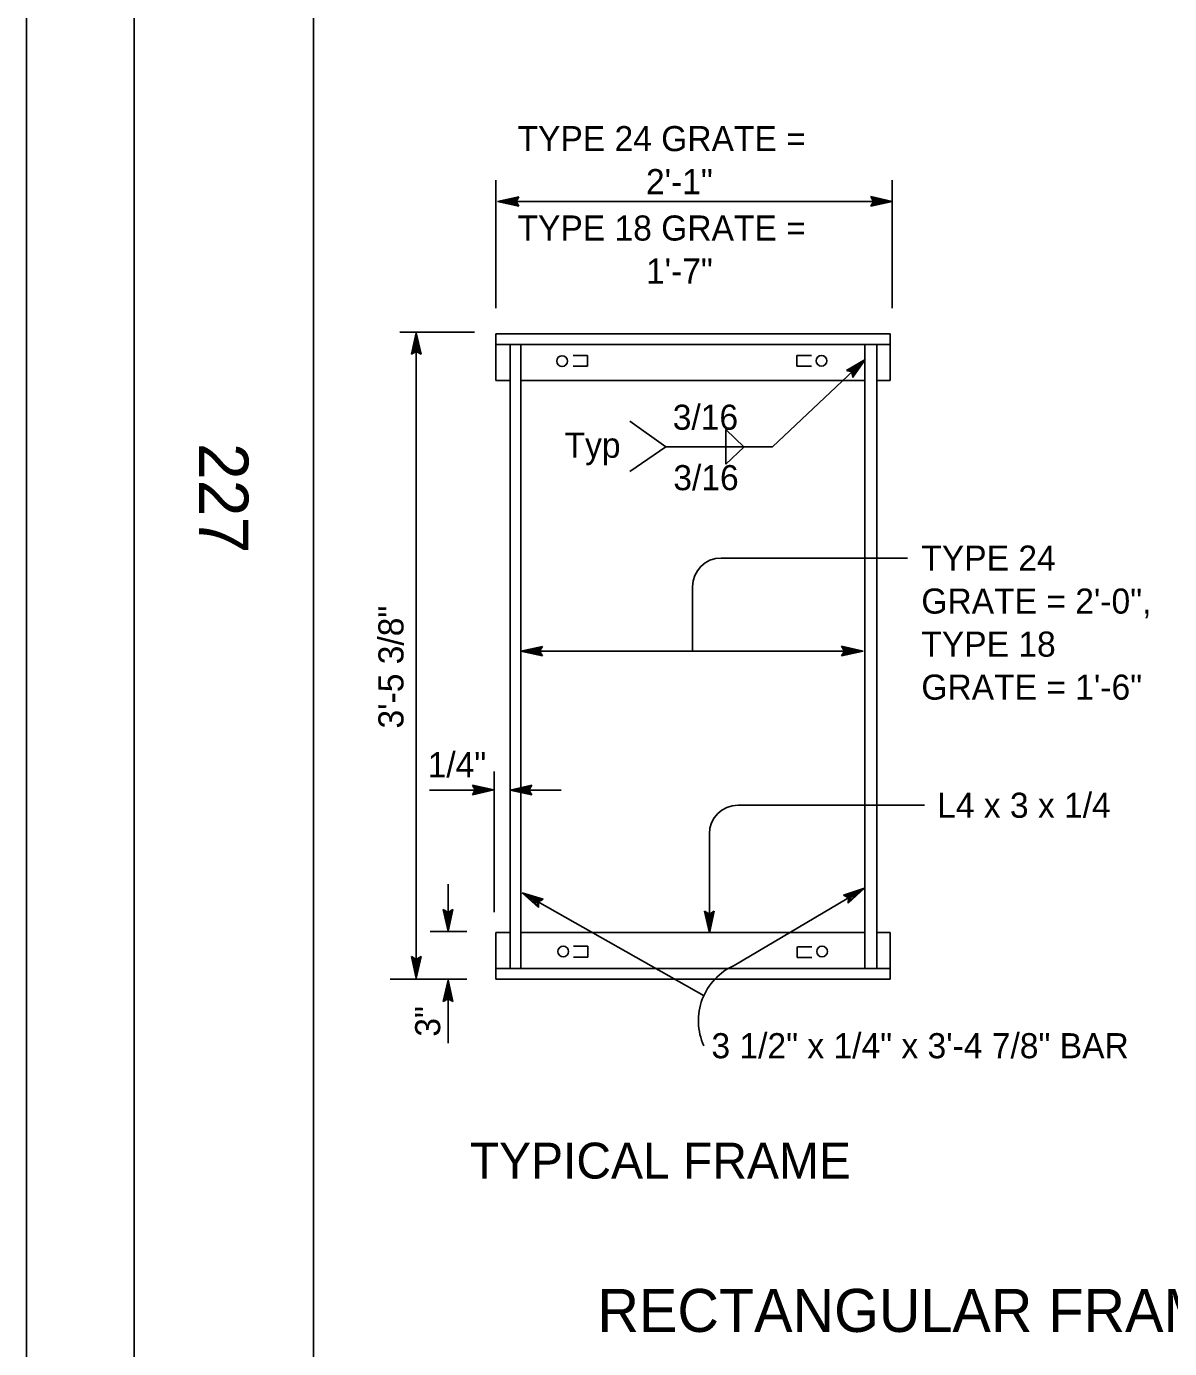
# Model space of a CAD drawing. Extents: x -894 to 866, y -472 to 714.
# Drawn here: x -894 to -575.4, y -113.7 to 255.1 of the extents above; entities that cross this region are included whole.
import ezdxf

# ---------------------------------------------------------------- set-up
doc = ezdxf.new("R2010")
doc.units = 0
for name, color, linetype in [('border_PLOTTING-ELEMENTS', 7, 'Continuous'), ('border_rw_22x34_Cut_Lines', 7, 'Continuous'), ('border_SHEET', 7, 'Continuous'), ('border_WITHIN-BORDER-anno', 7, 'Continuous'), ('df_DETAIL-anno', 7, 'Continuous'), ('str_Misc-Steel-A', 7, 'Continuous')]:
    doc.layers.add(name, color=color, linetype=linetype)

msp = doc.modelspace()

# ---------------------------------------------------------------- linework, layer by layer
at = {"layer": 'border_PLOTTING-ELEMENTS'}
for points in [[(-894.04, -472.44), (865.96, -472.44), (865.96, 713.56), (-894.04, 713.56)], [(-864.04, 670.56), (835.96, 670.56), (835.96, -429.44), (-864.04, -429.44)]]:
    msp.add_lwpolyline(points, close=True, dxfattribs=at)
at = {"layer": 'border_rw_22x34_Cut_Lines'}
msp.add_lwpolyline([(-864.04, 670.56), (835.96, 670.56), (835.96, -429.44), (-864.04, -429.44)], close=True, dxfattribs=at)
at = {"layer": 'border_SHEET'}
msp.add_line((-814.04, -404.44), (-814.04, 645.56), dxfattribs=at)
at = {"layer": 'df_DETAIL-anno'}
for p, q in [((-763.16, 212.19), (-763.16, 176.5)), ((-652.67, 212.19), (-652.67, 176.5)), ((-762.76, 206.25), (-756.76, 207.58)), ((-761.37, 206.26), (-756.99, 207.22)), ((-760, 206.25), (-757.17, 206.88)), ((-756.76, 207.58), (-757.56, 206.25)), ((-756.76, 207.58), (-756.76, 207.58)), ((-657.87, 206.25), (-658.67, 207.59)), ((-658.67, 207.59), (-658.67, 207.59)), ((-658.67, 207.59), (-652.67, 206.25)), ((-658.45, 207.24), (-654.05, 206.25)), ((-658.22, 206.88), (-655.43, 206.26)), ((-658.04, 206.53), (-656.82, 206.26)), ((-762.76, 206.25), (-652.67, 206.25)), ((-756.76, 204.91), (-762.76, 206.25)), ((-762.76, 206.25), (-762.76, 206.25)), ((-756.97, 205.27), (-761.38, 206.25)), ((-757.21, 205.63), (-760, 206.25)), ((-758.61, 206.25), (-757.41, 206.52)), ((-757.38, 205.98), (-758.61, 206.25)), ((-757.56, 206.25), (-756.76, 204.91)), ((-756.76, 204.91), (-756.76, 204.91)), ((-652.67, 206.25), (-658.67, 204.92)), ((-658.67, 204.92), (-657.87, 206.25)), ((-658.67, 204.92), (-658.67, 204.92)), ((-654.06, 206.25), (-658.44, 205.28)), ((-655.43, 206.26), (-658.26, 205.63)), ((-656.82, 206.26), (-658.02, 205.99)), ((-652.67, 206.25), (-652.67, 206.25)), ((-789.91, 169.78), (-769.17, 169.78)), ((-786.71, 163.63), (-785.37, 169.63)), ((-786.35, 163.85), (-785.37, 168.25)), ((-785.99, 164.08), (-785.37, 166.87)), ((-785.37, 169.63), (-785.37, -10.37)), ((-785.37, 169.63), (-785.37, 169.63)), ((-785.37, 169.63), (-784.04, 163.63)), ((-785.37, 168.24), (-784.4, 163.86)), ((-785.37, 166.87), (-784.75, 164.04)), ((-785.37, 164.43), (-786.71, 163.63)), ((-786.71, 163.63), (-786.71, 163.63)), ((-785.65, 164.26), (-785.37, 165.49)), ((-785.37, 165.49), (-785.1, 164.28)), ((-784.04, 163.63), (-785.37, 164.43)), ((-784.04, 163.63), (-784.04, 163.63)), ((-686.06, 137.78), (-660.24, 162.21)), ((-715.77, 137.78), (-725.84, 144.94)), ((-699.06, 142.62), (-699.06, 137.78)), ((-699.06, 142.62), (-693.98, 137.74)), ((-715.77, 137.78), (-725.84, 130.94)), ((-686.06, 137.78), (-715.77, 137.78)), ((-699.06, 132.94), (-693.98, 137.81)), ((-699.06, 132.94), (-699.06, 137.78)), ((-700.37, 106.78), (-648.42, 106.78)), ((-708.37, 98.78), (-708.37, 80.66)), ((-756.22, 80.82), (-750.22, 82.15)), ((-754.83, 80.83), (-750.45, 81.79)), ((-753.46, 80.82), (-750.63, 81.45)), ((-750.22, 82.15), (-751.02, 80.82)), ((-750.22, 82.15), (-750.22, 82.15)), ((-665.97, 80.82), (-666.77, 82.16)), ((-666.77, 82.16), (-666.77, 82.16)), ((-666.77, 82.16), (-660.77, 80.82)), ((-666.55, 81.81), (-662.15, 80.82)), ((-666.32, 81.45), (-663.53, 80.82)), ((-756.22, 80.82), (-660.77, 80.82)), ((-750.22, 79.48), (-756.22, 80.82)), ((-756.22, 80.82), (-756.22, 80.82)), ((-750.44, 79.84), (-754.84, 80.82)), ((-750.67, 80.2), (-753.46, 80.82)), ((-752.07, 80.82), (-750.87, 81.09)), ((-750.85, 80.54), (-752.07, 80.82)), ((-751.02, 80.82), (-750.22, 79.48)), ((-750.22, 79.48), (-750.22, 79.48)), ((-660.77, 80.82), (-666.77, 79.49)), ((-666.77, 79.49), (-665.97, 80.82)), ((-666.77, 79.49), (-666.77, 79.49)), ((-662.16, 80.82), (-666.53, 79.85)), ((-663.53, 80.82), (-666.35, 80.2)), ((-666.14, 81.1), (-664.91, 80.83)), ((-664.91, 80.83), (-666.12, 80.56)), ((-660.77, 80.82), (-660.77, 80.82)), ((-763.66, 47.25), (-763.66, 8.04)), ((-781.69, 42.05), (-764.38, 42.05)), ((-768.9, 42.09), (-769.7, 43.43)), ((-769.7, 43.43), (-769.7, 43.43)), ((-769.7, 43.43), (-763.7, 42.09)), ((-763.7, 42.09), (-769.7, 40.76)), ((-769.7, 40.76), (-768.9, 42.09)), ((-769.7, 40.76), (-769.7, 40.76)), ((-769.48, 43.07), (-765.08, 42.09)), ((-765.09, 42.09), (-769.46, 41.12)), ((-766.46, 42.09), (-769.28, 41.47)), ((-769.25, 42.71), (-766.46, 42.09)), ((-769.07, 42.37), (-767.84, 42.09)), ((-767.84, 42.09), (-769.05, 41.83)), ((-763.7, 42.09), (-763.7, 42.09)), ((-759.19, 42.08), (-744.96, 42.08)), ((-759.17, 42.07), (-753.17, 43.4)), ((-753.17, 40.73), (-759.17, 42.07)), ((-759.17, 42.07), (-759.17, 42.07)), ((-753.39, 41.09), (-757.79, 42.07)), ((-757.78, 42.08), (-753.41, 43.05)), ((-756.41, 42.07), (-753.58, 42.7)), ((-753.62, 41.45), (-756.41, 42.07)), ((-755.03, 42.07), (-753.82, 42.34)), ((-753.8, 41.8), (-755.03, 42.07)), ((-753.17, 43.4), (-753.97, 42.07)), ((-753.97, 42.07), (-753.17, 40.73)), ((-753.17, 43.4), (-753.17, 43.4)), ((-753.17, 40.73), (-753.17, 40.73)), ((-695.66, 37.83), (-643.68, 37.83)), ((-703.66, 29.83), (-703.66, 2.29)), ((-776.51, 15.79), (-776.51, 2.72)), ((-755.85, 13.43), (-705.13, -15.32)), ((-751.29, 9.31), (-755.85, 13.43)), ((-755.85, 13.43), (-755.85, 13.43)), ((-755.85, 13.43), (-749.98, 11.63)), ((-751.31, 9.72), (-754.65, 12.75)), ((-754.64, 12.75), (-750.36, 11.43)), ((-751.33, 10.15), (-753.45, 12.07)), ((-753.45, 12.07), (-750.68, 11.22)), ((-751.31, 10.54), (-752.25, 11.38)), ((-752.25, 11.38), (-751.06, 11.02)), ((-749.98, 11.63), (-751.33, 10.87)), ((-749.98, 11.63), (-749.98, 11.63)), ((-696.78, -6.86), (-660.8, 14.41)), ((-666.27, 12.78), (-660.42, 14.68)), ((-664.9, 12.03), (-666.27, 12.78)), ((-666.27, 12.78), (-666.27, 12.78)), ((-665.9, 12.58), (-661.61, 13.97)), ((-665.51, 12.39), (-662.8, 13.27)), ((-665.19, 12.18), (-663.99, 12.57)), ((-660.42, 14.68), (-664.91, 10.48)), ((-662.8, 13.27), (-664.91, 11.3)), ((-664.91, 10.48), (-664.9, 12.03)), ((-661.61, 13.97), (-664.89, 10.91)), ((-663.99, 12.57), (-664.89, 11.72)), ((-660.42, 14.68), (-660.42, 14.68)), ((-776.51, 2.72), (-777.84, 8.72)), ((-777.84, 8.72), (-777.84, 8.72)), ((-777.84, 8.72), (-776.51, 7.92)), ((-776.51, 4.11), (-777.48, 8.48)), ((-776.5, 5.48), (-777.13, 8.31)), ((-776.5, 6.86), (-776.77, 8.07)), ((-776.51, 7.92), (-775.17, 8.72)), ((-775.17, 8.72), (-776.51, 2.72)), ((-775.52, 8.5), (-776.51, 4.1)), ((-775.88, 8.27), (-776.5, 5.48)), ((-776.23, 8.09), (-776.5, 6.86)), ((-775.17, 8.72), (-775.17, 8.72)), ((-751.33, 10.87), (-751.29, 9.31)), ((-751.29, 9.31), (-751.29, 9.31)), ((-703.66, 2.29), (-704.99, 8.29)), ((-704.99, 8.29), (-704.99, 8.29)), ((-704.99, 8.29), (-703.66, 7.49)), ((-703.66, 3.68), (-704.63, 8.05)), ((-703.66, 5.05), (-704.29, 7.87)), ((-703.66, 6.43), (-703.93, 7.64)), ((-703.66, 7.49), (-702.32, 8.29)), ((-702.32, 8.29), (-703.66, 2.29)), ((-702.68, 8.07), (-703.66, 3.67)), ((-703.04, 7.84), (-703.66, 5.05)), ((-703.38, 7.66), (-703.66, 6.43)), ((-702.32, 8.29), (-702.32, 8.29)), ((-664.91, 10.48), (-664.91, 10.48)), ((-781.52, 2.61), (-771.24, 2.61)), ((-776.51, 2.72), (-776.51, 2.72)), ((-703.66, 2.29), (-703.66, 2.29)), ((-785.37, -10.37), (-786.7, -4.37)), ((-786.7, -4.37), (-786.7, -4.37)), ((-786.7, -4.37), (-785.37, -5.17)), ((-785.37, -8.98), (-786.34, -4.61)), ((-785.37, -7.61), (-785.99, -4.78)), ((-785.37, -6.23), (-785.63, -5.02)), ((-785.37, -5.17), (-784.03, -4.37)), ((-784.03, -4.37), (-785.37, -10.37)), ((-784.38, -4.59), (-785.37, -8.99)), ((-784.74, -4.82), (-785.37, -7.61)), ((-785.09, -5), (-785.37, -6.23)), ((-784.03, -4.37), (-784.03, -4.37)), ((-792.66, -10.69), (-771.24, -10.69)), ((-785.37, -10.37), (-785.37, -10.37)), ((-777.85, -16.94), (-776.51, -10.94)), ((-776.51, -10.94), (-776.51, -28.55)), ((-776.51, -10.94), (-776.51, -10.94)), ((-776.51, -10.94), (-775.18, -16.94)), ((-777.49, -16.72), (-776.51, -12.32)), ((-777.13, -16.49), (-776.51, -13.7)), ((-776.51, -13.7), (-775.88, -16.53)), ((-776.5, -12.33), (-775.54, -16.7)), ((-776.51, -16.14), (-777.85, -16.94)), ((-777.85, -16.94), (-777.85, -16.94)), ((-776.78, -16.31), (-776.51, -15.08)), ((-776.51, -15.08), (-776.24, -16.29)), ((-775.18, -16.94), (-776.51, -16.14)), ((-775.18, -16.94), (-775.18, -16.94))]:
    msp.add_line(p, q, dxfattribs=at)
msp.add_lwpolyline([(-665.44, 159.11), (-660.24, 162.21), (-663.63, 157.2), (-663.72, 157.6), (-661.24, 161.26), (-665.05, 159), (-664.66, 158.89), (-662.22, 160.34), (-663.81, 157.99), (-663.9, 158.39), (-663.21, 159.41), (-664.27, 158.78), (-663.96, 158.69), (-663.63, 157.2), (-663.96, 158.69)], close=True, dxfattribs=at)
for centre, radius, start, end in [((-700.37, 98.78), 8, 90, 180), ((-695.66, 29.83), 8, 90, 180), ((-689.8, -22.26), 16.91, 114.1802, 204.3846)]:
    msp.add_arc(centre, radius, start, end, dxfattribs=at)
at = {"layer": 'str_Misc-Steel-A'}
for p, q in [((-763.23, 169.31), (-653.23, 169.31)), ((-763.23, 169.31), (-759.23, 169.31)), ((-763.23, 156.48), (-763.23, 169.31)), ((-759.23, 166.31), (-763.23, 166.31)), ((-763.23, 166.31), (-763.23, 156.31)), ((-759.23, 166.31), (-759.23, 62.31)), ((-653.23, 166.31), (-759.23, 166.31)), ((-756.23, -7.69), (-756.23, 166.31)), ((-660.35, -7.66), (-660.35, 166.21)), ((-656.97, -7.66), (-656.97, 166.31)), ((-653.23, 169.31), (-653.23, 156.31)), ((-741.65, 163.29), (-737.64, 163.29)), ((-737.64, 163.29), (-737.64, 160.29)), ((-679.23, 163.29), (-675.22, 163.29)), ((-679.23, 163.29), (-679.23, 160.29)), ((-741.65, 160.29), (-737.64, 160.29)), ((-679.23, 160.29), (-675.22, 160.29)), ((-763.23, 156.31), (-759.21, 156.31)), ((-756.22, 156.31), (-660.33, 156.31)), ((-656.94, 156.31), (-653.23, 156.31)), ((-759.23, 62.31), (-759.23, -7.69)), ((-763.23, 2.32), (-759.22, 2.32)), ((-763.23, -10.69), (-763.23, 2.32)), ((-756.15, 2.32), (-660.35, 2.32)), ((-656.97, 2.32), (-653.23, 2.32)), ((-653.23, 2.32), (-653.23, -10.69)), ((-741.57, -1.52), (-737.56, -1.52)), ((-737.56, -1.52), (-737.56, -4.52)), ((-679.14, -1.63), (-679.14, -4.63)), ((-679.12, -1.64), (-675.11, -1.64)), ((-741.57, -4.52), (-737.56, -4.52)), ((-679.14, -4.63), (-675.13, -4.63)), ((-763.23, -7.69), (-653.23, -7.69)), ((-653.23, -10.69), (-763.23, -10.69))]:
    msp.add_line(p, q, dxfattribs=at)
for centre in [(-744.71, 161.71), (-672.39, 161.81), (-744.4, -2.97), (-672.23, -2.97)]:
    msp.add_circle(centre, 1.5, dxfattribs=at)

# ---------------------------------------------------------------- texts
at = {"layer": 'border_WITHIN-BORDER-anno'}
msp.add_text('227', height=13.779, rotation=270, dxfattribs=at).set_placement((-845.95, 138.88))
at = {"layer": 'df_DETAIL-anno'}
for s, height, p in [('TYPE 24 GRATE =', 7, (-757.14, 220.28)), ('2\'-1"', 7, (-721.33, 208.28)), ('TYPE 18 GRATE =', 7, (-757.14, 195.34)), ('1\'-7"', 7, (-721.33, 183.34)), ('3/16', 7, (-713.86, 142.57)), ('Typ', 7, (-744.02, 134.76)), ('3/16', 7, (-713.7, 125.71)), ('TYPE 24', 7, (-644.56, 103.28)), ('GRATE = 2\'-0",', 7, (-644.56, 91.28)), ('TYPE 18', 7, (-644.56, 79.28)), ('GRATE = 1\'-6"', 7, (-644.56, 67.28)), ('1/4"', 7, (-782.19, 45.64)), ('L4 x 3 x 1/4', 7, (-640.15, 34.33)), ('3 1/2" x 1/4" x 3\'-4 7/8" BAR', 7, (-703.07, -32.74)), ('TYPICAL FRAME', 10, (-770.45, -66.29)), ('RECTANGULAR FRAME DETAILS', 12, (-734.86, -109.08))]:
    msp.add_text(s, height=height, dxfattribs=at).set_placement(p)
for s, p in [('3\'-5 3/8"', (-788.93, 59.24)), ('3"', (-778.69, -26.72))]:
    msp.add_text(s, height=7, rotation=90, dxfattribs=at).set_placement(p)

doc.saveas('drawing.dxf')
